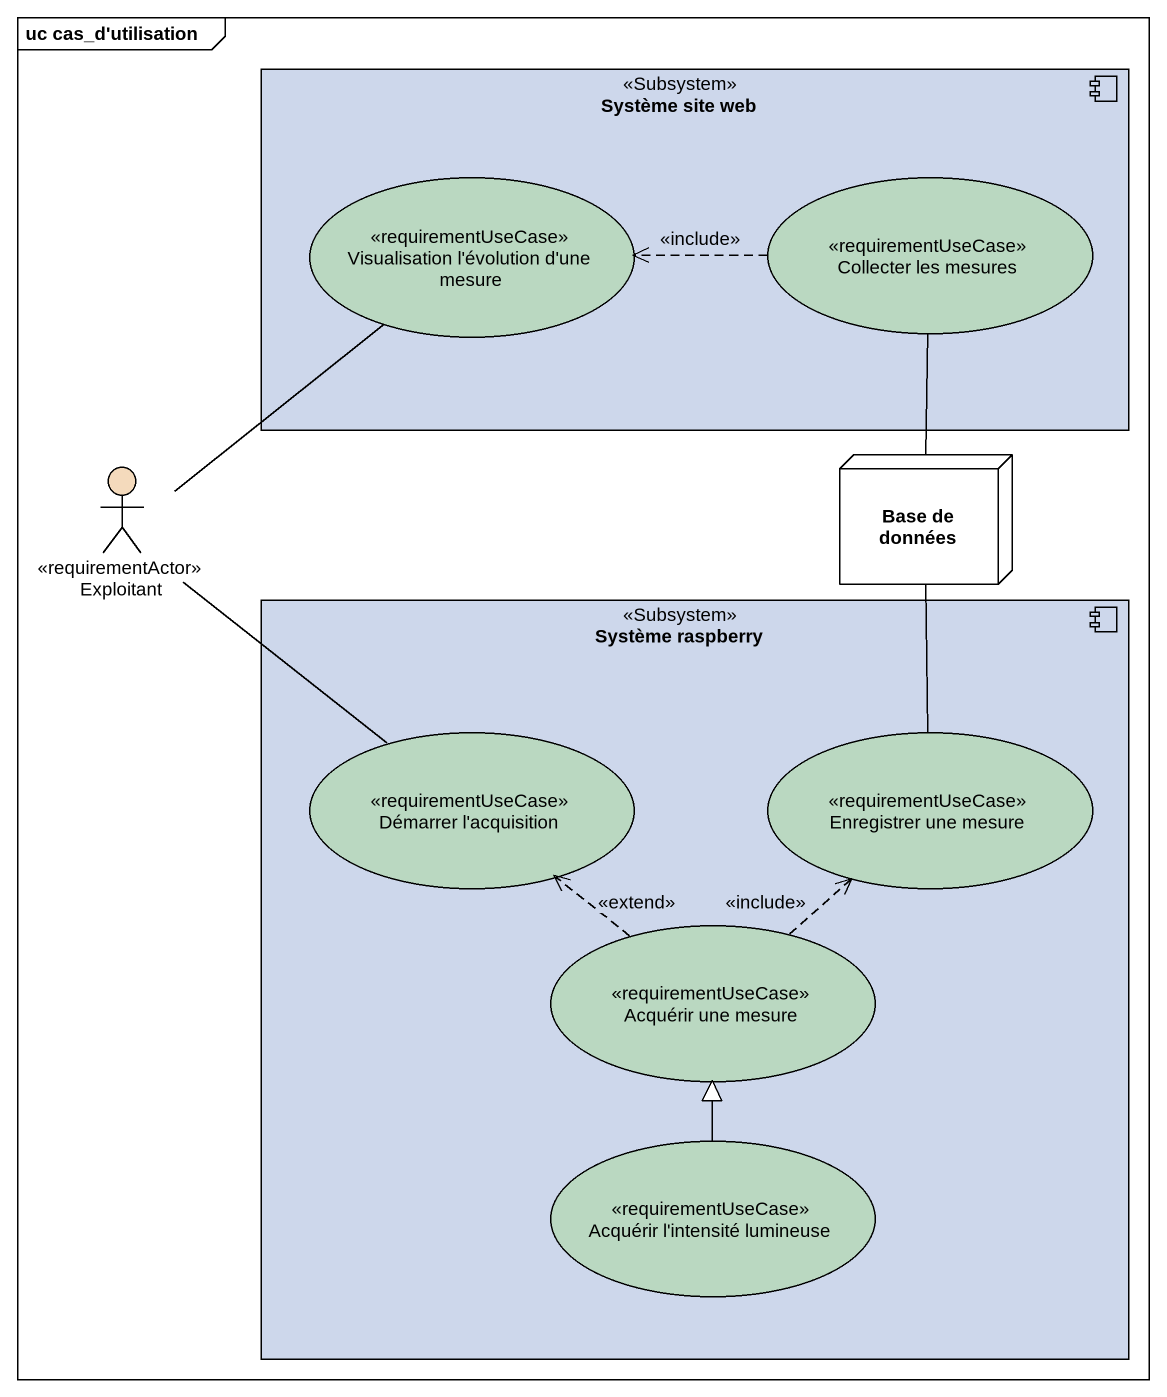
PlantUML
@startuml
mainframe uc cas_d'utilisation
component "Système site web" as Système_site_web <<Subsystem>> #CDD7EB {
  usecase "Visualisation l'évolution d'une mesure" as Visualisation_l_évolution_d <<requirementUseCase>> #BAD8C1
  usecase "Collecter les mesures" as Collecter_les_mesures <<requirementUseCase>> #BAD8C1
}
actor Exploitant <<requirementActor>> #F4DABC
node "Base de données" as Base_de_données
component "Système raspberry" as Système_raspberry <<Subsystem>> #CDD7EB {
  usecase "Démarrer l'acquisition" as Démarrer_l_acquisition <<requirementUseCase>> #BAD8C1
  usecase "Enregistrer une mesure" as Enregistrer_une_mesure <<requirementUseCase>> #BAD8C1
  usecase "Acquérir une mesure" as Acquérir_une_mesure <<requirementUseCase>> #BAD8C1
  usecase "Acquérir l'intensité lumineuse" as Acquérir_l_intensité <<requirementUseCase>> #BAD8C1
}
Collecter_les_mesures .left.> Visualisation_l_évolution_d : <<include>>
Collecter_les_mesures -- Base_de_données
Exploitant -up- Visualisation_l_évolution_d
Exploitant -- Démarrer_l_acquisition
Enregistrer_une_mesure -up- Base_de_données
Acquérir_une_mesure .up.> Démarrer_l_acquisition : <<extend>>
Acquérir_une_mesure .up.> Enregistrer_une_mesure : <<include>>
Acquérir_l_intensité -up-|> Acquérir_une_mesure
@enduml
